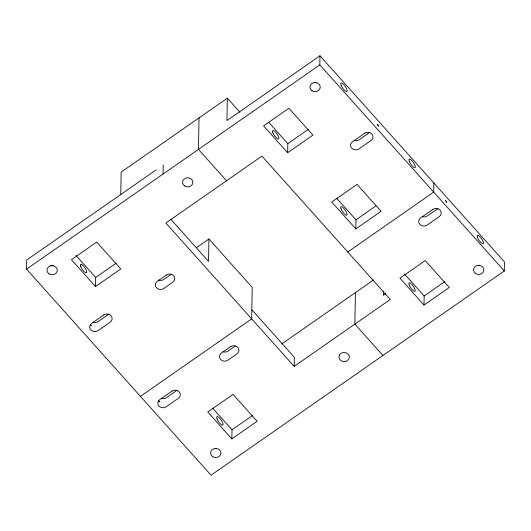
<?xml version="1.0" encoding="UTF-8"?>
<svg xmlns="http://www.w3.org/2000/svg" width="531" height="531" viewBox="0 0 531 531"><rect width="100%" height="100%" fill="white"/><g stroke="black" fill="none" stroke-linecap="round" stroke-linejoin="round"><path stroke-width="0.8" d="M120.756 194.532L121.148 172.117L227.334 98.162L226.943 120.583L319.981 55.782L504.45 261.876L504.291 270.969L211.019 475.218L26.55 269.124L26.709 260.031L156.154 169.88M95.507 286.554L71.446 259.672L96.728 242.063L120.789 268.945L95.507 286.554L95.666 277.467L75.979 255.471M163.077 174.042L163.236 164.949M199.019 117.882L198.468 149.39L226.538 180.752M196.357 247.745L208.922 238.996L208.53 261.411L170.989 219.476M231.855 438.885L207.794 412.003L233.076 394.394L257.137 421.275L231.855 438.885L232.014 429.798L212.871 408.412M287.656 152.736L263.595 125.854L288.877 108.244L312.938 135.126L287.656 152.736L287.815 143.649L268.673 122.263M294.187 366.377L165.864 223.007L261.936 156.101L390.258 299.471L294.187 366.377L294.347 357.29L251.84 309.799M504.291 270.969L319.821 64.875L319.981 55.782M355.823 228.901L331.762 202.019L357.044 184.41L381.105 211.292L355.823 228.901L355.982 219.814L336.846 198.428M355.418 292.614L354.867 324.122L382.937 355.485M383.409 291.307L383.342 295.316L385.918 293.517M423.997 305.066L399.936 278.184L425.218 260.575L449.279 287.457L423.997 305.066L424.156 295.979L404.469 273.983M433.873 183.022L433.714 192.116L347.752 251.979M26.55 269.124L319.821 64.875M95.666 277.467L116.289 263.104M287.815 143.649L308.438 129.285M108.961 314.027L98.175 321.54A5.164 4.56 1 0 1 93.071 322.184M369.875 132.312L359.089 139.826A5.164 4.56 1 0 1 353.985 140.476M171.042 274.427L163.893 279.406A5.164 4.56 1 0 1 158.789 280.056M355.982 219.814L375.941 205.915M140.436 396.365L251.681 318.885L252.232 287.384L208.922 238.996M235.206 346.112L228.058 351.091A5.164 4.56 1 0 1 222.947 351.741M177.135 390.192L166.349 397.706A5.164 4.56 1 0 1 161.245 398.35M438.048 208.477L427.263 215.991A5.164 4.56 1 0 1 422.158 216.641M281.609 344.015L373.618 279.937M232.014 429.798L252.637 415.434M424.156 295.979L444.786 281.616M227.334 98.162L239.992 112.306M216.675 448.429A5.164 4.56 1 0 1 215.327 448.443M53.06 265.633A5.164 4.56 1 0 1 50.405 265.347M479.612 265.308A5.164 4.56 1 0 1 478.265 265.321M315.998 82.511A5.164 4.56 1 0 1 314.651 82.524M90.323 324.521C90.695 326.884 92.421 325.695 90.35 324.481M158.497 400.686C158.922 403.162 160.554 401.688 158.497 400.686M377.475 124.526L378.63 126.059L377.475 124.526M445.642 200.691L446.803 202.225L445.642 200.691M339.322 355.365L338.997 356.513A5.164 4.56 1 0 0 343.53 361.584A5.164 4.56 1 0 0 349.252 357.602A5.164 4.56 1 0 0 344.719 352.531L343.371 352.544A5.164 4.56 1 0 0 339.322 355.365M103.737 315.009L91.604 323.459A5.164 4.56 1 0 0 90.768 329.857A5.164 4.56 1 0 0 98.016 330.627L110.156 322.178A5.164 4.56 1 0 0 110.992 315.772A5.164 4.56 1 0 0 103.737 315.009M364.651 133.294L352.518 141.75A5.164 4.56 1 0 0 351.681 148.149A5.164 4.56 1 0 0 358.929 148.919L371.069 140.463A5.164 4.56 1 0 0 371.906 134.064A5.164 4.56 1 0 0 364.651 133.294M166.422 274.992L157.315 281.33A5.164 4.56 1 0 0 156.479 287.729A5.164 4.56 1 0 0 163.734 288.499L172.834 282.16A5.164 4.56 1 0 0 173.67 275.755A5.164 4.56 1 0 0 166.422 274.992M230.58 346.677L221.48 353.015A5.164 4.56 1 0 0 220.644 359.414A5.164 4.56 1 0 0 227.899 360.184L236.999 353.845A5.164 4.56 1 0 0 237.835 347.44A5.164 4.56 1 0 0 230.58 346.677M171.911 391.174L159.771 399.624A5.164 4.56 1 0 0 158.935 406.023A5.164 4.56 1 0 0 166.19 406.792L178.323 398.343A5.164 4.56 1 0 0 179.166 391.938A5.164 4.56 1 0 0 171.911 391.174M432.825 209.46L420.685 217.916A5.164 4.56 1 0 0 419.848 224.314A5.164 4.56 1 0 0 427.103 225.084L439.237 216.628A5.164 4.56 1 0 0 440.08 210.23A5.164 4.56 1 0 0 432.825 209.46M217.106 419.005A5.164 1.533 55.1 0 0 222.662 425.218A5.164 1.533 55.1 0 0 219.947 418.474A5.164 1.533 55.1 0 0 217.106 419.005M80.758 266.675A5.164 1.533 55.1 0 0 86.314 272.888A5.164 1.533 55.1 0 0 83.599 266.144A5.164 1.533 55.1 0 0 80.758 266.675M212.685 456.653A5.164 4.56 1 0 0 220.889 453.547A5.164 4.56 1 0 0 213.708 448.814A5.164 4.56 1 0 0 212.685 456.653M49.071 273.857A5.164 4.56 1 0 0 57.275 270.75A5.164 4.56 1 0 0 50.093 266.018A5.164 4.56 1 0 0 49.071 273.857M409.248 285.187A5.164 1.533 55.1 0 0 414.804 291.4A5.164 1.533 55.1 0 0 412.089 284.656A5.164 1.533 55.1 0 0 409.248 285.187M341.075 209.022A5.164 1.533 55.1 0 0 346.63 215.234A5.164 1.533 55.1 0 0 343.915 208.491A5.164 1.533 55.1 0 0 341.075 209.022M409.335 161.484A5.164 1.533 55.1 0 0 414.897 167.69A5.164 1.533 55.1 0 0 412.182 160.953A5.164 1.533 55.1 0 0 409.335 161.484M272.901 132.856A5.164 1.533 55.1 0 0 278.463 139.069A5.164 1.533 55.1 0 0 275.742 132.325A5.164 1.533 55.1 0 0 272.901 132.856M341.167 85.318A5.164 1.533 55.1 0 0 346.723 91.524A5.164 1.533 55.1 0 0 344.008 84.787A5.164 1.533 55.1 0 0 341.167 85.318M477.508 237.649A5.164 1.533 55.1 0 0 483.064 243.855A5.164 1.533 55.1 0 0 480.349 237.118A5.164 1.533 55.1 0 0 477.508 237.649M184.649 185.976A5.164 4.56 1 0 0 192.859 182.87A5.164 4.56 1 0 0 185.677 178.137A5.164 4.56 1 0 0 184.649 185.976M475.617 273.531A5.164 4.56 1 0 0 483.827 270.425A5.164 4.56 1 0 0 476.646 265.692A5.164 4.56 1 0 0 475.617 273.531M312.002 90.735A5.164 4.56 1 0 0 320.213 87.628A5.164 4.56 1 0 0 313.031 82.896A5.164 4.56 1 0 0 312.002 90.735"/></g></svg>
